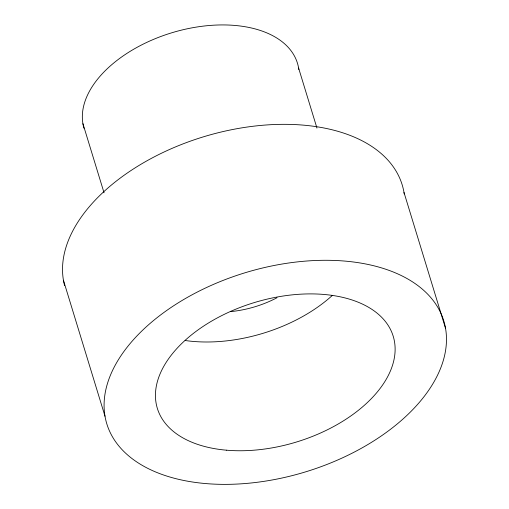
<?xml version="1.0" encoding="UTF-8"?>
<svg xmlns="http://www.w3.org/2000/svg" width="509" height="509" viewBox="0 0 509 509"><rect width="100%" height="100%" fill="white"/><g stroke="black" fill="none" stroke-linecap="round" stroke-linejoin="round"><path stroke-width="0.76" d="M404 192.472L445.56 328.426A176.171 104.046 -17 0 1 205.471 483.55A176.171 104.046 -17 0 1 174.81 305.006A176.171 104.046 -17 0 1 445.56 328.426M298.611 68.085L316.954 128.077M82.922 123.693L104.052 192.796M63.44 280.274L105 416.228M277.011 297.733A76.344 45.085 -17 0 1 230.342 311.635M332.371 295.398A123.318 72.832 -17 0 1 185.149 340.502M83.991 128.268A111.573 65.896 -17 0 1 176.941 31.297A111.573 65.896 -17 0 1 298.84 69.568M64.592 285.581A176.171 104.046 -17 0 1 212.813 134.134A176.171 104.046 -17 0 1 404.235 193.961M226.416 450.185A123.318 72.832 -17 0 0 394.481 341.596A123.318 72.832 -17 0 0 204.955 325.2A123.318 72.832 -17 0 0 226.416 450.185"/></g></svg>
